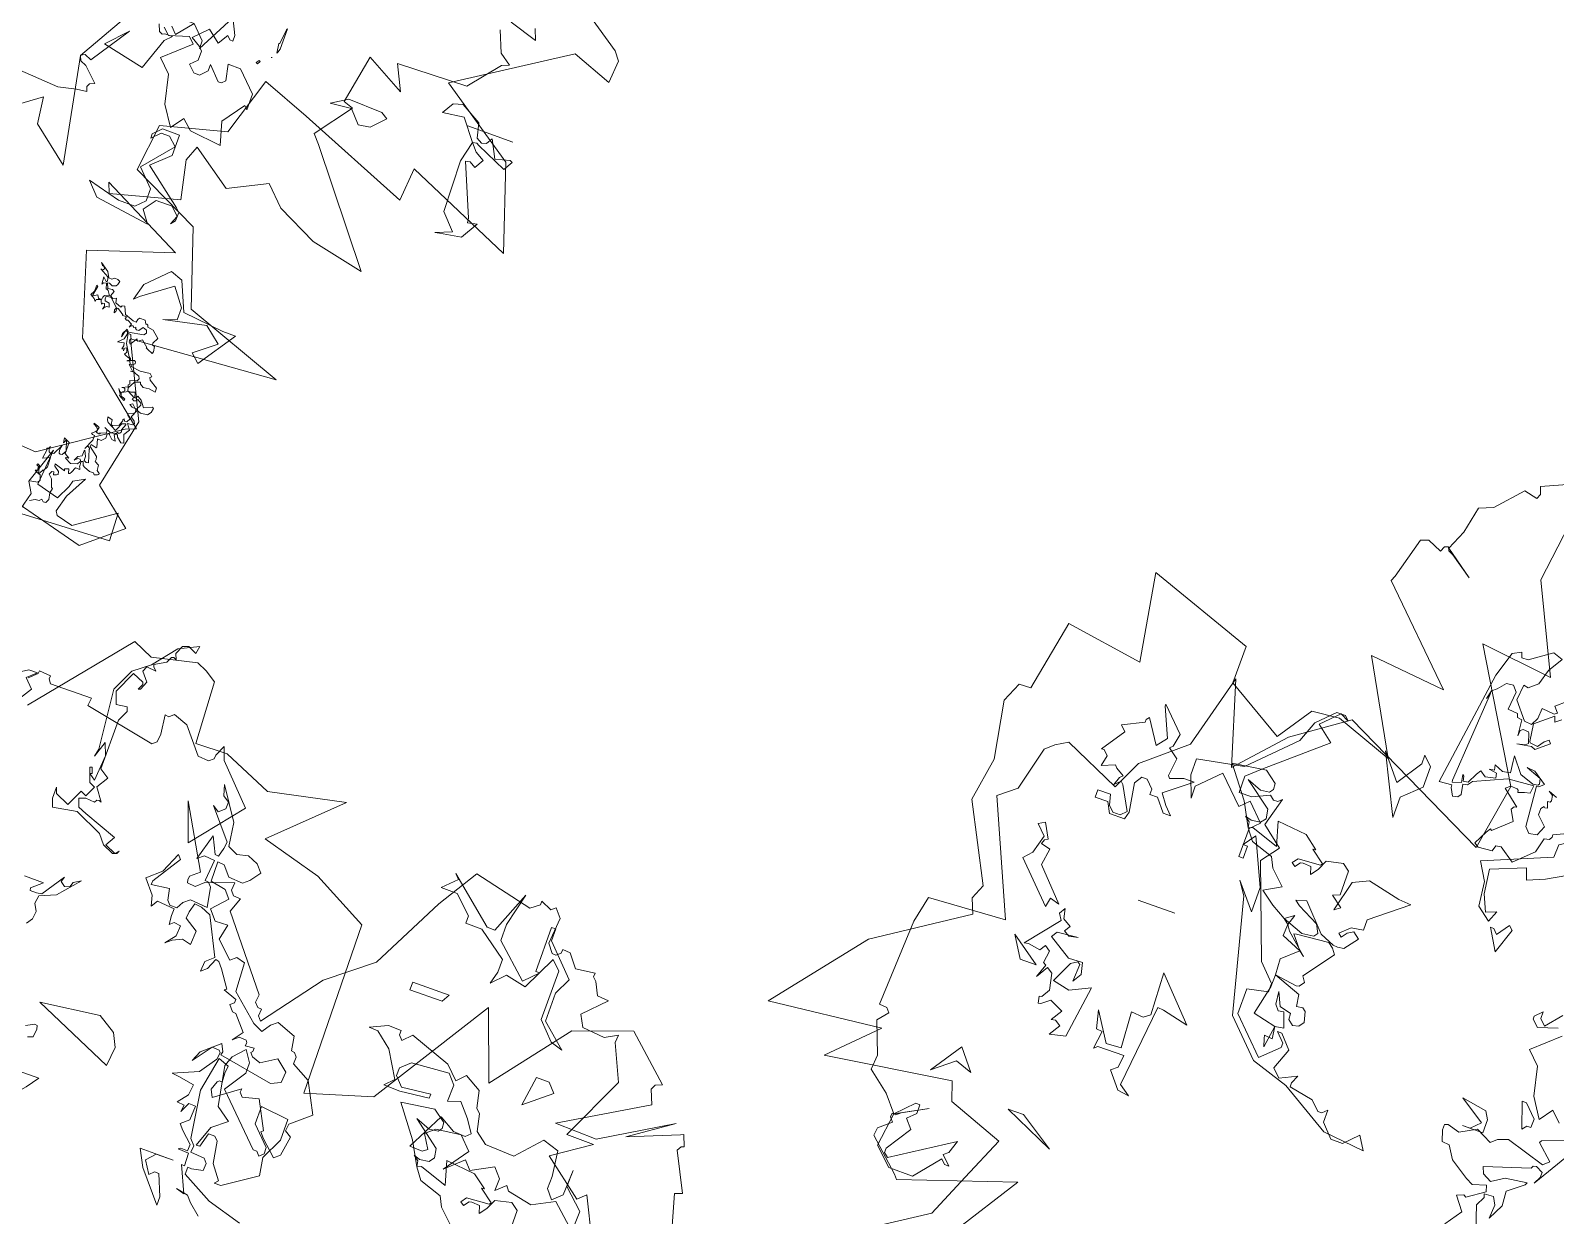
# Model space of a CAD drawing. Header units: metres. Extents: x -71 to 881, y -503 to 661.
# Drawn here: x 217.45 to 224.55, y 231.33 to 236.85 of the extents above; entities that cross this region are included whole.
import ezdxf

# ---------------------------------------------------------------- set-up
doc = ezdxf.new("R2010")
doc.units = ezdxf.units.M
doc.layers.add('ARBRE', color=100, linetype='Continuous', lineweight=13, true_color=0x00ff3f)

# ---------------------------------------------------------------- blocks, each defined once
blk = doc.blocks.new('WMF2', base_point=(0, 0.01))
at = {"color": 251, "lineweight": 0, "true_color": 0x636466}
for points in [[(81.23, -212.64), (86.45, -202.37), (92.4, -197.64), (98.49, -189.57), (98.99, -190.16), (98.92, -191.16), (99.46, -191.2), (99.98, -191.79), (99.88, -192.88), (107.36, -202.17), (106.64, -204.2), (107.63, -204.27), (108.14, -204.87), (108.06, -205.98), (111.91, -204.61), (112.96, -203.7), (114.06, -203.79), (114.16, -204.2), (114.12, -204.74), (112.93, -205.76), (117.77, -214.23), (115.81, -208.91), (110.13, -215.92), (115.04, -221.02), (115.66, -222.79), (116.35, -221.31), (116.39, -220.76), (116.99, -220.25), (118.51, -220.38), (121.42, -223.82), (123.45, -224.55), (124.06, -224.04), (124.6, -224.1), (124.28, -221.43), (124.37, -220.32), (124.97, -219.82), (134.84, -221.76), (134.73, -222.86), (140.59, -222.8), (140.98, -223.38), (140.96, -223.82), (142.59, -223.95), (142.62, -223.52), (143.7, -222.51)], [(157.24, -218.9), (158.3, -210.64), (152.62, -198.66), (162.76, -199.86), (152.65, -183.05), (154.26, -173.69), (175.85, -184.22), (183.13, -179.1), (188.97, -172.64), (192.5, -184.13), (195.26, -173.72), (200.97, -168.92), (202.85, -164.87), (210.8, -168.41), (212.43, -167.44), (213.62, -166.42), (215.13, -160.27), (217.5, -158.38), (210.72, -142.97), (221.5, -142.28), (222.26, -138.6), (222.84, -126.51), (221.75, -126.41), (221.24, -125.83), (222.46, -124.38), (220.76, -119.93), (220.93, -117.85), (217.92, -115.52), (216.01, -113.25), (211.75, -115.52), (215.09, -113.71), (215.69, -113.21), (216.23, -113.25), (216.29, -112.71), (215.78, -112.1), (217.44, -110.7), (217.53, -109.6), (213.13, -105.6), (212.64, -105.02), (197.13, -110.25), (202.88, -101.16)], [(62.22, -27.79), (49.27, -24.43), (44.16, -28.75), (49.49, -33.04), (47.38, -42.86), (52.22, -53.02), (31.88, -54.47), (45.91, -59.56), (49.4, -70.11), (59.14, -74.81), (58.34, -81.44), (49.36, -83.76), (46.84, -91.88), (40.14, -89.34), (24.4, -82.93), (24.01, -87.6), (8.81, -80.93), (12.69, -92.64), (23.58, -100.08), (8.83, -109.56), (3.27, -107.44), (3.01, -110.61), (3.9, -111.79), (16.57, -120.44)], [(46.41, -176.96), (49.12, -182.48), (50.2, -181.46), (55.69, -185.68), (50.55, -189.17), (54.41, -189.22), (50.23, -198.2), (52.48, -203.12), (52.39, -204.21), (54.12, -203.26), (57.28, -203.53), (58.15, -205.15), (55.25, -208.11), (56.89, -208.24), (57.74, -209.97), (58.25, -210.45), (58.2, -211), (60.88, -210.67), (62.28, -212.43), (63.37, -212.54), (63.42, -211.98), (64, -211.48), (64.56, -211.53), (65.45, -212.71), (65.14, -216.33), (66.13, -217.51), (66.73, -217.02), (68.24, -217.69), (68.28, -217.15), (69.45, -216.26), (77.76, -218.17), (81.23, -212.64), (81.23, -212.64)], [(162.25, -221.47), (162.55, -220.76), (164.41, -221.19), (167.6, -217.66), (169.53, -216.89), (170.28, -213.15), (171.44, -210.43), (167.5, -207.63), (170.63, -209.8), (171.33, -210.11), (171.53, -210.62), (172.06, -210.42), (172.36, -209.7), (174.37, -210.56), (175.39, -210.16), (176.98, -204.42), (177.29, -203.7), (165.65, -192.21), (176.34, -193.26), (169.52, -180.97), (177.55, -183.87), (181.35, -183.49), (184.59, -178.67), (192.69, -183.49), (192.69, -188.7), (207.51, -193.95), (205.44, -181.84), (216.23, -183.49), (218.11, -173.58), (219.76, -173.52), (220.92, -170.8), (219.49, -162.84), (220.49, -156.77), (215.08, -146.26), (215.94, -144.26), (215.12, -142.21), (227.2, -134.24), (237.13, -121.84), (221.43, -123.58), (227.53, -117.47), (210.08, -120.09), (209.21, -117.47), (201.41, -114.58), (204.04, -108.47), (206.64, -102.36), (221.47, -92.77)], [(75.41, -35.48), (59.11, -34.32), (48.77, -41.31), (47.36, -41.88), (58.37, -50.92), (61.87, -62.25), (50.47, -66), (62.16, -71.92), (61.59, -70.48), (52.23, -72.98), (53.36, -78.3), (52.54, -80.39), (46.99, -76.49), (41.75, -79.1), (39.13, -76.49), (33.51, -73.76), (26.05, -72.12), (37.25, -86.3), (38.33, -87.51), (34.61, -92.45), (35.99, -92.94), (34.69, -99.75), (29.28, -96.73), (30.97, -100.19), (21.09, -100.49), (17.67, -104.7), (16.66, -105.12), (18.28, -106.23), (19.48, -109.18)], [(18.41, -110.67), (14.49, -109.41), (15.1, -110.95)], [(35.32, -176.96), (38.04, -186.65), (37.02, -187.05), (39.7, -192.27), (39.35, -192.88), (38.94, -193.04), (39.56, -194.57), (39.97, -194.4), (46.81, -191.62), (41.05, -195.63), (50.47, -189.97), (56.38, -190.15), (44.99, -196.88), (45.76, -198.84), (45.47, -199.54), (44.55, -199.92), (50.64, -205.39), (58.51, -202.62), (66.66, -192.17), (70.16, -201.76), (80.62, -185.19), (89.7, -182.43), (90.01, -206.45), (97.85, -210.62), (106.23, -212.96), (97.57, -221.28), (108.11, -219.06), (114.95, -222), (119.42, -221.88), (119.84, -230.55), (121.43, -231.58), (122.86, -232.19), (129.04, -230.77), (131.8, -232.03), (142.53, -219.05)], [(151.61, -227.39), (162.65, -222.48), (162.25, -221.47), (162.25, -221.47)], [(57.77, -28.84), (58.63, -30.3), (56.93, -35.37), (57.37, -30.33), (54.22, -29.5), (53.25, -31.47), (53.04, -32.3), (51.55, -33.16), (53.17, -30.11), (53.78, -27.79), (53.47, -27.25), (51.12, -26.63), (45.81, -30.31), (45.66, -26.44), (59.37, -25.77), (58.42, -26.33), (57.77, -28.84), (57.77, -28.84)], [(57.77, -59.77), (57.34, -59.74), (56.99, -59.99), (56.55, -59.99), (56.22, -59.81), (56.35, -59.33), (56.48, -59.08), (57.01, -58.91), (57.45, -59.12), (57.71, -59.07), (57.42, -58.35), (56.8, -58.47), (56.47, -58.28), (56.73, -57.56), (56.31, -57.33), (55.87, -57.53), (55.75, -56.92), (54.93, -56.6), (54.8, -56.85), (54.47, -56.9), (54, -55.88), (52.71, -55.43), (52.29, -55.4), (52.19, -55.8), (52.04, -56.06), (51.25, -56.07), (50.96, -55.61), (50.83, -55.62), (50.67, -55.53), (50.58, -55.28), (49.76, -55.18), (48.77, -54.33), (49.22, -53.47), (49.17, -53.21), (48.84, -53.17), (48.7, -52.42), (48.83, -52.17), (49.57, -52.45), (49.82, -52.58), (49.78, -52.67), (50.67, -53.46), (51.2, -53.08), (51.37, -53.18), (51.41, -53.31), (52.03, -52.33), (52.28, -52.54), (52.29, -52.9), (52.25, -52.99), (52.13, -53.02), (52.29, -53.33), (52.38, -53.6), (52.8, -53.6), (52.54, -52.26), (51.6, -50.66), (51.34, -50.52), (51.27, -50.28), (50.74, -50.44), (50.57, -50.33), (50.48, -50.06), (50.84, -49.82), (50.98, -49.78), (50.89, -49.52), (49.55, -49.37), (48.16, -49.5), (47.78, -49.18), (48, -48.98), (47.85, -48.67), (46.68, -47.94), (46.65, -47.37), (47.56, -47.53), (48.39, -47.43), (48.9, -47.71), (48.98, -47.97), (49.76, -47.72), (50.3, -46.68), (50.19, -46.3), (49.75, -46.27), (49.22, -46.45), (49.02, -45.79), (48.86, -45.72), (48.68, -46.06), (48.07, -45.73), (47.44, -44.86), (46.32, -45.35), (46.14, -45.25), (46.23, -44.64), (46.6, -44.17), (47.56, -44.03), (48.1, -44.22), (48.58, -43.15), (48.01, -42.73), (47.85, -42.43), (48.07, -42.2), (48.76, -42.13), (48.17, -41.4), (48.71, -40.58), (48.32, -39.48), (48.7, -39.37), (49.37, -39.95), (49.47, -40.2), (49.63, -40.29), (49.94, -40.13), (49.49, -39.35), (50.01, -39.4), (50.51, -39.88), (50.54, -40.02), (50.86, -39.85), (50.83, -39.28), (51.31, -38.78), (51.84, -38.83), (51.55, -37.7), (51.59, -37.62), (52.39, -37.81), (52.44, -37.5), (51.18, -36.52), (51.08, -36.13), (51.12, -35.83), (50.51, -35.51), (50.45, -34.8), (50.07, -34.49), (50.03, -34.34), (50.2, -34.23), (50.61, -34.11), (50.82, -34.33), (51.37, -34.3), (52.2, -34.62), (52.47, -34.77), (52.63, -35.28), (52.87, -35.21), (52.86, -34.42), (52.76, -34.37), (52.7, -34.11), (53.34, -34.14), (53.62, -33.41), (53.77, -33.15), (53.9, -33.1), (53.97, -33.15), (54.13, -33.69), (54.66, -33.51), (54.57, -33.25), (56.09, -33.72), (56.03, -33.37), (55.31, -32.87), (55.2, -32.49), (55.39, -32.36), (55.77, -32.24), (55.88, -32.62), (56.15, -32.56), (56.36, -32.12), (55.85, -31.63), (55.46, -30.55), (55.3, -30.46), (55.43, -29.76), (55.24, -28.88), (55.5, -28.39), (55.87, -28.34), (56.16, -28.62), (56.42, -28.33), (56.99, -28.28), (57.65, -27.88)], [(58.5, -30.4), (57.42, -30.59), (57.23, -30.94), (57.5, -31.63), (57.97, -31.77), (58.34, -31.96), (58.03, -32.11), (58.06, -32.48), (58.09, -32.59), (58.37, -32.72), (58.26, -32.91), (58, -32.77), (57.77, -31.77), (57.68, -31.73), (57.33, -32.4), (57.28, -32.27), (56.9, -32.97), (56.98, -34.3), (57.97, -33.85), (57.74, -35.15), (57.85, -35.31), (57.61, -35.42), (57.47, -35.67), (57.52, -35.37), (57.39, -34.96), (57.14, -34.83), (56.74, -34.96), (56.01, -36.34), (56.16, -35.64), (56.04, -35.25), (55.87, -35.15), (55.61, -35.22), (55.28, -35.83), (55.72, -37.28), (56, -36.77), (56.07, -37.45), (55.3, -37.06), (55.27, -35.48), (54.61, -35.03), (54.96, -35), (55.02, -34.9), (54.16, -34.45), (53.24, -34.74), (53.05, -35.07), (52.92, -35.12), (53.11, -35.44), (53.43, -35.41), (53.84, -35.06), (53.53, -35.66), (53.04, -35.95), (52.98, -36.7), (52.93, -36.78), (52.55, -36.04), (52.54, -35.47), (52.19, -35.28), (51.91, -35.35), (52.44, -37.08), (52.39, -37.16), (52.45, -37.28), (52.71, -37.43), (52.87, -37.29), (53.01, -37.03), (52.38, -38.45), (52.36, -39.1), (52.67, -39.15), (52.85, -39.25), (52.39, -39.66), (52.26, -39.92), (52.49, -40.27), (53.02, -40.55), (52.98, -40.64), (52.41, -40.45), (52.16, -40.32), (52.31, -39.62), (51.9, -39.53), (51.76, -39.57), (51.81, -39.69), (51.02, -39.94), (51.02, -40.16), (51.11, -40.42), (51.46, -40.59), (50.47, -40.19), (49.85, -40.29), (49.72, -40.33), (49.57, -40.61), (49.49, -40.55), (49.46, -40.43), (49.28, -40.54), (49.15, -40.81), (49.22, -41.05), (48.9, -41.88), (48.95, -42.01), (49.46, -41.85), (49.82, -40.94), (49.95, -40.7), (51.24, -41.37), (51.43, -41.67), (51.53, -42.07), (50.86, -41.92), (50.77, -41.24), (50.48, -41.18), (49.74, -41.56), (49.46, -42.27), (49.5, -42.42), (49.41, -42.59), (49.24, -42.27), (48.89, -42.32), (48.63, -42.83), (49.09, -43.19), (49.12, -43.32), (49.21, -43.37), (48.38, -43.7), (48.25, -43.95), (48.36, -44.36), (48.89, -44.41), (49.31, -44.64), (48.96, -44.87), (48.46, -44.41), (48.27, -44.32), (47.88, -45.08), (47.97, -45.33), (48.55, -45.65), (48.68, -45.4), (48.96, -45.31), (49.3, -45.49), (49.06, -45.7), (50.1, -46.26), (50.9, -45.79), (50.93, -45.72), (50.82, -45.31), (50.42, -45.22), (50.17, -45.09), (50.28, -44.9), (51.03, -45.31), (51.03, -45.54), (51.44, -46.19), (51.18, -45.85), (51.02, -45.76), (50.63, -46.1), (50.58, -46.17), (50.67, -46.44), (50.83, -46.52), (51.09, -46.45), (50.35, -46.83), (50.42, -47.09), (50.26, -47.21), (50.42, -47.72), (49.49, -48.01), (49.31, -48.35), (49.49, -48.67), (50.03, -48.84), (50.3, -48.99), (50.77, -48.92), (50.44, -48.95), (51.22, -49.71), (51.11, -49.74), (51.31, -50.19), (51.71, -50.04), (51.65, -50.13), (51.4, -50.23), (51.47, -50.48), (52.03, -50.67), (52.29, -50.82), (52.12, -51.17), (52.29, -51.69), (52.54, -51.59), (52.57, -51.17), (52.63, -51.43), (52.9, -51.36), (52.76, -51.82), (52.87, -52.23), (53.49, -52.1), (53.75, -52.03), (53.04, -52.74), (52.85, -53.52), (52.92, -53.78), (53.01, -53.82), (53.28, -53.74), (53.5, -52.87), (53.5, -53.31), (53.09, -54.09), (52.87, -53.87), (52.85, -53.74), (50.74, -54.16), (50.47, -54.45), (50.6, -54.86), (51.14, -55.04), (51.55, -54.48), (51.91, -54.45), (52.09, -54.54), (52.03, -54.61), (52.09, -54.76), (52.39, -54.6), (52.42, -54.73), (52.51, -54.77), (52.77, -54.69), (52.92, -54.44), (52.77, -54.92), (53.44, -55.27), (53.59, -55.23), (53.84, -55.36), (53.75, -55.52), (53.79, -55.66), (54.35, -55.63), (54.31, -55.72), (54.95, -56.16), (55.21, -56.29), (55.34, -56.28), (55.36, -55.82), (55.49, -55.58), (55.61, -55.96), (55.42, -56.31), (56.6, -57.37), (57.04, -57.37), (57.3, -57.31), (57.27, -56.95), (57.18, -56.7), (56.58, -56.58), (56.42, -56.07), (56.77, -56.03), (57.04, -55.74), (57.17, -55.49), (57.04, -55.96), (57.15, -56.34), (57.42, -56.28), (57.5, -56.1), (57.66, -56.41), (57.75, -56.66), (58.41, -56.45), (58.45, -56.16), (58.7, -56.5), (59.31, -56.82), (58.99, -57.43), (58.98, -58.29), (58.79, -58.19), (59.04, -56.9), (58.99, -56.77), (58.39, -57.11), (58.15, -56.74), (57.97, -56.66), (57.71, -56.74), (57.66, -57.05), (57.53, -57.31), (56.88, -57.52), (57.28, -58.16), (57.46, -58.26), (57.59, -58.22), (57.82, -59.01), (58.22, -58.91), (58.37, -58.64), (58.47, -59.68), (57.96, -59.2), (57.81, -59.24), (57.85, -59.58), (57.93, -59.84), (59.21, -60.53), (58.92, -60.47), (58.77, -60.73), (58.88, -60.98), (59.17, -61.05), (59.42, -61.39), (58.22, -60.54), (57.77, -59.77), (57.77, -59.77)], [(40.86, -56.38), (43.16, -58.19), (49.01, -56.98), (47.19, -57.59), (47.19, -59.3), (49.01, -61.74), (53.04, -58.82), (53.65, -58.19), (53.04, -60.53), (50.1, -63.43), (48.41, -62.83), (46.7, -58.82), (40.86, -58.19), (39.03, -58.19), (42.55, -52.98), (43.78, -54.06), (40.86, -56.38), (40.86, -56.38)], [(64.7, -71.27), (60.09, -70.06), (57.77, -70.06), (56.55, -71.27), (56.55, -72.98), (58.86, -75.3), (55.34, -79.44), (56.55, -80.53), (57.77, -80.53), (58.86, -79.44), (58.86, -80.05), (57.77, -81.14), (55.34, -81.14), (55.34, -78.22), (57.77, -75.92), (52.42, -71.77), (51.91, -71.27), (51.91, -70.06), (52.42, -69.46), (51.91, -70.67), (53.02, -71.77), (55.34, -71.77), (56.55, -70.06), (55.34, -68.37), (63.01, -69.46), (64.7, -71.27), (64.7, -71.27)], [(68.73, -71.99), (73.89, -76.06), (74.34, -79.76), (79.68, -75.87)], [(82.66, -82.33), (73, -81.67), (70.51, -82.25), (69.1, -82.43), (69.35, -83.04), (69.14, -83.51), (68.47, -83.79), (70.41, -85.67), (71.27, -86.04), (71.55, -86.71), (71.33, -86.9), (71, -87.03), (70.05, -86.62), (66.45, -92.02), (69.04, -89.28), (63.17, -87.99), (61.62, -92.45), (60.75, -93.34), (61.84, -93.29), (62.18, -93.16), (62.64, -93.37), (63.02, -94.3)], [(67.77, -93.28), (71.55, -86.71), (68.73, -71.99), (68.73, -71.99)], [(110.5, -210.3), (109.11, -209.66), (107.56, -210.01), (106.1, -209.43), (105.21, -208.37), (106.3, -206.96), (107.08, -206.3), (109.11, -206.4), (110.23, -207.75), (111.21, -207.86), (111.17, -205.1), (108.98, -204.68), (108.09, -203.61), (109.95, -201.54), (108.82, -200.21), (107.05, -200.28), (107.47, -198.09), (105.17, -195.92), (104.39, -196.59), (103.18, -196.28), (102.97, -192.24), (99.24, -188.97), (97.85, -188.34), (97.03, -189.52), (96.18, -190.24), (93.53, -189.23), (93.18, -187.24), (92.71, -187.16), (92.29, -186.66), (92.32, -185.67), (89.73, -184.22), (87.53, -180.05), (90.18, -177.78), (90.31, -176.8), (89.34, -176.22), (89.8, -173.49), (90.58, -172.83), (92.72, -174.77), (93.38, -175.55), (93.1, -175.8), (95.08, -179.67), (97.34, -179.08), (97.82, -179.64), (97.78, -180.15), (101.14, -177.68), (101.63, -178.7), (101.22, -179.9), (100.95, -180.15), (100.54, -180.1), (100.64, -181.36), (100.55, -182.4), (102.01, -182.98), (102.92, -178.07), (101.94, -171.52), (101.24, -170.69), (101.31, -169.75), (99.34, -169.6), (98.87, -169.05), (98.94, -168.01), (100.49, -167.68), (101, -167.72), (101.03, -166.73), (96.75, -164.41), (91.89, -162.99)], [(128.59, -140.94), (132.57, -139.47), (132.73, -139.13), (130.53, -137.19), (131.32, -136.44), (136.79, -138.11), (138.2, -137.61), (139, -136.87), (141.22, -138.01), (143.41, -136.76), (145.13, -137.25), (145.63, -137.09), (145.6, -136.33), (145.13, -134.84), (144.07, -134.71), (142.97, -132.98), (140.36, -131.23), (139.36, -130.72), (137.49, -131.32), (137.22, -130.44), (139.58, -128.86), (139.92, -129.04), (140.84, -128.69), (139.42, -126.79), (141.03, -124.5)], [(136.79, -125.04), (137.86, -128.38), (137.23, -129.62), (137.38, -130.11), (136.11, -130.19), (135.51, -129.14), (135.65, -127.24), (134.56, -129.39), (134.72, -131.45), (132.62, -133.14), (132.44, -133.48), (135.45, -133.06), (137.16, -131.97), (138.4, -132.6), (138.75, -133.52), (132.62, -135.52), (132.46, -135.87), (131.99, -135.96), (131.01, -135.45), (131.05, -134.73), (131.55, -133.76), (128.65, -138.59)], [(97.47, -161.98), (99.06, -163.31), (99.78, -164.14), (101.47, -164.52), (100.3, -164.17), (101.94, -167.79), (101.51, -167.75), (101.59, -169.52), (103.08, -169.59), (102.8, -169.82), (101.82, -169.79), (101.75, -170.73), (103.34, -172.15), (104, -172.92), (102.95, -173.82), (102.84, -175.84), (103.82, -175.87), (104.45, -174.47), (104.32, -175.45), (105.36, -175.53), (104.26, -176.94), (104.08, -178.42), (106.33, -178.82), (107.3, -178.94), (103.92, -180.38), (102.29, -182.75), (102.16, -183.73), (102.39, -184), (103.43, -184.08), (105.34, -181.48), (104.76, -182.94), (102.36, -184.98), (101.88, -183.96), (101.97, -183.49), (94.36, -182.12), (93.06, -182.73), (92.94, -184.28), (94.55, -185.59), (96.67, -184.27), (97.88, -184.67), (98.3, -185.17), (98.08, -185.36), (98.04, -185.87), (99.3, -185.77), (99.21, -186.22), (99.44, -186.5), (100.48, -186.59), (101.25, -185.92), (100.16, -187.33), (101.95, -189.45), (102.48, -189.49), (103.14, -190.28), (102.64, -190.71), (102.6, -191.22), (104.51, -191.89), (104.23, -192.12), (105.81, -194.43), (106.51, -195.26), (106.98, -195.35), (107.6, -193.84), (108.41, -193.19), (108.29, -194.62), (107.17, -195.57), (109.76, -200.75), (111.21, -201.34), (112.19, -201.47), (112.55, -200.2), (112.63, -199.28), (110.76, -198.09), (110.9, -196.12), (112.13, -196.43), (113.42, -195.8), (114.19, -195.14), (113.09, -196.56), (112.98, -198.01), (113.96, -198.14), (114.51, -197.67), (114.61, -198.91), (114.58, -199.9), (117.07, -200.09), (117.61, -199.16), (118.02, -200.63), (119.62, -202.52), (117.74, -204.14), (116.53, -207), (116.04, -206.45), (118.58, -202.45), (118.63, -201.93), (116.12, -202.24), (115.77, -200.72), (115.3, -200.17), (114.31, -200.14), (113.77, -201.07), (112.93, -201.79), (110.47, -201.58), (110.98, -204.31), (111.44, -204.87), (111.97, -204.91), (111.68, -207.85), (113.17, -208.02), (114, -207.32), (112.98, -210.96), (111.87, -208.65), (111.36, -208.61), (111.05, -209.82), (110.92, -210.8), (114.34, -214.81), (113.44, -214.21), (112.61, -214.93), (112.58, -215.91), (113.47, -216.49), (113.87, -217.98), (110.96, -213.56), (110.5, -210.3), (110.5, -210.3)], [(18.5, -90.74), (17.84, -93.61), (20.02, -96.45), (22.98, -96.02), (22.05, -97.63), (20.72, -98), (17.93, -96.37), (17.41, -94.37), (16.65, -93.94), (15.97, -94.11), (15.49, -94.96), (14.21, -92.52), (12.21, -93.06), (11.86, -92.86), (12.6, -91.6), (16.89, -93.51), (17.23, -93.72), (17.84, -93.61), (16.91, -92.52), (15.64, -91.79), (16.37, -90.52), (17.22, -91.02), (17.83, -90.91), (14.87, -83.79), (14.78, -83.17), (13.49, -83.45), (14.87, -81.07), (17.86, -80.56), (18.47, -80.47), (16.28, -81.33), (18.28, -83.52), (18.5, -90.74), (18.5, -90.74)], [(55.55, -83.45), (56.85, -81.67), (58.61, -84.37), (59.53, -88.36), (61.31, -90.12), (57.78, -93.28), (58.61, -94.11), (61.31, -93.28), (62.23, -94.11)], [(61.31, -94.58), (60.48, -93.73), (58.61, -95.97)], [(53.79, -98.2), (52.87, -96.33), (52.87, -95.5), (53.33, -95.5), (53.79, -95.97), (54.63, -94.58), (56.39, -95.97), (58.23, -94.11), (56.85, -93.28), (56.39, -92.81), (56.39, -91.51), (57.31, -90.59), (56.39, -89.66), (55.55, -89.66), (54.63, -90.59), (54.63, -91.51), (52.87, -89.66), (52.41, -89.66), (51.93, -90.12), (52.41, -92.34), (50.63, -92.34), (47.94, -89.66), (47.94, -87.42), (48.41, -87.89), (50.63, -84.84), (49.71, -81.67), (54.16, -82.15), (55.55, -83.45), (55.55, -83.45)], [(30.71, -93.26), (29.79, -92.67), (31.51, -90.88), (33.12, -90.61), (34.74, -92.37), (37.69, -92.07), (35.5, -93.43), (30.71, -93.26), (30.71, -93.26)], [(48.48, -94.16), (48.71, -93.73), (48.96, -93.86), (48.64, -94.24), (48.48, -94.16), (48.48, -94.16)], [(58.61, -95.97), (60.32, -95.97), (63.86, -99.98), (59.71, -97.06), (57.39, -99.38), (58.61, -101.21), (59.21, -101.81), (59.21, -103.52), (57.39, -100.59), (55.69, -98.89), (55.08, -98.89), (53.39, -100.59), (53.87, -107.05), (50.45, -105.22), (56.79, -93.05), (56.79, -94.14), (58.61, -95.97), (58.61, -95.97)], [(12.72, -95.5), (19.16, -95.5), (12.72, -95.5), (12.72, -95.5)], [(46.51, -96.62), (46.65, -96.16), (46.74, -95.97), (46.95, -97.29), (46.8, -97.34), (46.58, -99.41), (46.49, -99.57), (46.51, -96.62), (46.51, -96.62)], [(47.28, -95.16), (47.15, -95.21), (47.28, -95.16), (47.28, -95.16)], [(216.62, -108.51), (216.01, -113.25), (213.7, -115.58), (213.1, -115.58), (213.1, -114.35), (214.19, -113.25), (213.1, -112.03), (215.41, -108.51), (215.41, -107.9), (214.8, -107.41), (206.64, -112.66), (207.25, -110.82), (207.86, -110.33), (206.64, -109.11), (207.25, -109.11), (207.86, -109.72), (210.77, -106.2), (214.19, -106.2), (216.62, -108.51), (216.62, -108.51)], [(194.63, -115.87), (201.7, -119.08), (199.51, -119.1), (194.63, -115.87), (194.63, -115.87)], [(208.1, -122), (210.46, -122.83), (213.34, -120.5), (210.43, -124.86), (208.1, -122), (208.1, -122)], [(190.5, -128.76), (189.64, -129.45), (189.46, -131.17), (193.19, -131.13), (193.65, -130.73), (193.32, -133.22), (194.17, -133.3), (194.78, -135.8), (192.24, -131.89), (190.15, -132.02), (190.49, -137.07), (188.78, -136.9), (187.93, -137.58), (188.18, -143.5), (182.86, -137.92), (186.5, -138.74), (187.36, -138.82), (188.57, -127.35), (187.03, -126.24), (188.66, -126.48), (190.5, -128.76), (190.5, -128.76)], [(167.53, -134.78), (172.77, -136.49), (177.52, -141.23), (181.55, -156.93), (182.76, -158.76), (179.84, -155.24), (179.84, -158.76), (182.76, -165.09), (183.97, -163.4), (183.36, -163.4), (183.36, -161.69), (183.97, -161.69), (183.97, -165.71), (182.76, -166.93), (185.07, -169.24), (186.28, -168.03), (189.83, -171.55), (192.73, -168.64), (192.73, -166.93), (193.83, -169.85), (193.83, -172.16), (187.38, -173.37), (181.55, -179.23), (180.45, -182.15), (178.13, -184.47), (176.91, -184.47), (176.31, -183.86), (177.52, -184.47), (179.84, -182.15), (177.52, -180.32), (185.07, -173.85), (186.89, -172.16), (186.89, -169.85), (185.07, -169.85), (182.76, -170.95), (182.15, -170.45), (181.55, -170.45), (181.05, -170.95), (182.15, -166.93), (179.21, -164.61), (181.05, -162.17), (176.31, -149.38), (174, -147.07), (174, -145.86), (176.91, -145.25), (176.91, -141.71), (172.29, -137.1), (169.85, -139.41), (169.85, -140.01), (171.07, -141.23), (170.45, -141.23), (168.76, -139.41), (169.85, -136.49), (168.76, -135.38), (166.44, -136.49), (166.93, -135.38), (166.93, -134.78), (163.52, -134.17), (162.29, -132.95), (161.69, -132.95), (161.08, -133.55), (161.08, -131.86), (159.38, -130.03), (157.67, -130.03), (155.85, -131.86), (154.74, -130.03), (160.6, -130.65), (167.53, -134.78), (167.53, -134.78)], [(198.96, -132.02), (199.76, -132.54), (200.36, -132.4), (199.38, -133.95), (201.26, -134.85), (202.39, -133.98), (202.72, -133.9), (202.93, -134.84), (202.59, -134.91), (201.88, -136.06), (202.37, -138.31), (203.19, -138.84), (204.17, -137.22), (203.51, -139.04), (203.93, -139.29), (203.69, -141.03), (204.43, -141.55), (204.96, -140.74), (206.69, -141.04), (207.29, -140.91), (203.63, -145.45), (204.17, -146.3), (203.66, -147.12), (203.34, -145.79), (202.2, -145.06), (202.72, -144.26), (201.92, -143.8), (200.66, -144.08), (203.6, -143.77), (204.12, -142.96), (200.96, -141), (198.96, -141.1), (198.59, -139.51), (199.36, -138.28), (199.2, -140.69), (199.61, -140.96), (200.47, -140.41), (201.83, -137.47), (199.42, -136.95), (196.65, -138.27), (197.74, -130.97), (199.93, -130.47), (198.96, -132.02), (198.96, -132.02)], [(140.36, -139.63), (140.36, -137.8), (143.28, -137.8), (142.18, -137.8), (140.97, -139.01), (144.49, -141.33), (140.97, -140.72), (140.36, -139.63), (140.36, -139.63)], [(172.09, -138.69), (172.45, -139.76), (172.53, -140.18), (171.42, -140.08), (171.62, -141.79), (170.39, -141.96), (171.14, -144.02), (171.94, -143.9), (172.54, -144.66), (172.74, -146.37), (171.85, -144.55), (170.26, -144.14), (170.19, -143.29), (169.43, -142.72), (168.61, -142.9), (168.09, -143.61), (168.48, -145.07), (168.92, -145.41), (169.79, -145.28), (170.04, -146.94), (173.91, -148.36), (170.8, -147.91), (170.41, -148.01), (169.9, -148.71), (170.41, -149.48), (167.33, -153.6), (167.88, -154.33), (168.63, -154.89), (173.09, -154.46), (173.45, -154.42), (171.93, -152.49), (171.21, -151.97), (174.13, -154.55), (174.64, -155.32), (175.4, -155.88), (172.47, -154.78), (170.8, -155.02), (170.42, -155.53), (171.04, -156.68), (174.04, -158.22), (174.74, -158.74), (173.33, -159.18), (169.98, -155.59), (167.94, -154.77), (167.31, -154.68), (166.44, -154.8), (165.01, -156.7), (165.95, -157.41), (166.73, -156.9), (167.3, -156.16), (167.79, -156.52), (166.47, -157.79), (164.8, -158.03), (164.79, -159.51), (159.94, -163.43), (161.71, -163.57), (166.28, -164.6), (168.39, -163.57), (169.49, -159.28), (168.67, -159.85), (170.32, -161.09), (169.36, -161.46), (169.4, -164.84), (170.39, -165.59), (172.66, -165.09), (173.31, -163.69), (174.06, -162.7), (174.38, -163.72), (175.5, -163.78), (175.85, -163.73), (176.42, -162.98), (176.92, -163.36), (176.35, -164.1), (173.23, -164.33), (173.04, -164.58), (174.93, -166.01), (174.5, -166.07), (176.45, -167.55), (180.59, -167.98), (179.68, -164.7), (183.52, -166.03), (184.12, -165.76), (184.28, -166.58), (184.98, -167.12), (184.09, -166.85), (182.78, -167.03), (182.25, -167.74), (182.48, -169.01), (186.32, -171.88), (184.25, -171.11), (183.02, -171.28), (182.66, -171.8), (182.73, -172.63), (184.43, -173.9), (189.08, -173.24), (185.87, -169.02), (184.12, -165.76), (182.95, -164.22), (179.83, -163.17), (179.13, -161.78), (177.11, -159.84), (179.39, -158.51), (177.45, -157.05), (175.4, -155.88), (174.19, -156.77), (174.64, -155.32), (174.73, -153.72), (171.93, -152.49), (174.04, -150.58), (173.91, -148.36), (173.97, -146.62), (174.86, -142.5), (171.62, -141.79), (172.09, -138.69), (172.09, -138.69)], [(208.87, -141.57), (204.74, -138.66), (207.06, -138.66), (208.87, -141.57), (208.87, -141.57)], [(134.49, -141.88), (134.49, -140.66), (135.1, -140.66), (135.58, -140.05), (136.81, -143.6), (136.19, -143.6), (134.49, -141.88), (134.49, -141.88)], [(132.52, -143.85), (133.8, -142.07), (135.57, -144.77), (136.49, -148.75), (138.25, -150.51), (134.73, -153.67)], [(135.57, -154.51), (138.25, -153.67), (139.17, -154.51), (139.17, -154.97), (138.25, -155.89), (138.25, -154.97), (137.42, -154.14), (135.57, -156.36)], [(131.11, -142.53), (132.52, -143.85), (132.52, -143.85)], [(208.96, -155.15), (209.4, -154.92), (209.63, -154.33), (208.3, -153.97), (208.67, -151.63), (204.64, -147.41), (205.96, -147.79), (206.24, -146.5), (211.37, -151.69), (210.33, -152.81), (209.63, -155.34), (210.96, -156.71), (210.11, -157.18), (208.96, -155.15), (208.96, -155.15)], [(57.21, -173.91), (57.26, -177.31), (58.26, -178.06), (60.53, -177.56), (61.17, -176.18), (61.91, -175.17), (62.25, -176.19), (63.37, -176.26), (63.72, -176.21), (64.28, -175.46), (64.78, -175.83), (64.22, -176.58), (61.08, -176.8), (60.89, -177.07), (62.8, -178.48), (62.37, -178.54), (64.31, -180), (68.46, -180.44), (67.52, -177.18), (71.39, -178.5), (71.97, -178.23), (72.13, -179.07), (72.84, -179.59), (71.95, -179.32), (70.65, -179.51), (70.12, -180.21), (70.34, -181.46), (74.19, -184.37), (72.12, -183.59), (70.89, -183.77), (70.51, -184.27), (70.59, -185.1), (72.3, -186.38), (76.95, -185.71), (73.74, -181.48), (71.97, -178.23), (70.82, -176.69), (67.68, -175.65), (66.98, -174.25), (64.97, -172.31)], [(189.52, -151.57), (194.75, -151.57), (189.52, -151.57), (189.52, -151.57)], [(105.63, -167.93), (106.73, -166.71), (105.63, -165.01), (105.03, -165.6), (104.42, -165.6), (103.21, -162.7), (103.21, -161.47), (106.73, -165.6), (107.95, -167.93), (103.21, -167.93), (105.63, -167.93), (105.63, -167.93)], [(147.09, -161.3), (148.81, -164.22), (148.31, -164.22), (147.7, -163.6), (146.47, -165.31), (145.88, -164.82), (147.09, -161.3), (147.09, -161.3)], [(203.13, -162.67), (204.93, -162.67), (204.93, -163.71), (203.13, -163.71), (202.75, -162.29), (202.01, -161.54), (200.96, -161.54), (200.21, -162.29), (202.01, -165.5), (202.37, -165.88), (203.13, -165.12), (202.75, -166.25), (202.37, -166.64), (203.5, -167.31), (203.82, -167.68), (205.6, -166.93), (205.31, -168.42), (205.98, -169.09), (206.34, -169.09), (204.18, -172.31), (204.93, -173.05), (202.01, -174.48), (202.01, -174.86), (201.7, -175.24), (199.54, -172.01), (198.43, -173.43), (200.21, -177.4), (200.21, -177.69), (197, -174.48), (197.38, -172.69), (197.76, -172.31), (196.33, -171.27), (196.63, -168.73), (196.33, -168.42), (194.53, -169.09), (193.04, -169.09), (196.63, -166.25), (195.57, -164.83), (194.53, -163.71), (195.57, -163.71), (197, -165.5), (198.12, -165.5), (198.12, -166.25), (199.17, -167.31), (199.92, -167.31), (200.59, -166.25), (199.92, -162.29), (200.21, -161.25), (202.37, -161.25), (203.13, -162.67), (203.13, -162.67)], [(135.09, -169.28), (136.91, -170.51), (138.01, -171.61), (135.68, -169.9), (134.47, -169.9), (133.38, -170.99), (135.68, -173.42), (135.68, -177.45), (134.47, -176.35), (131.54, -177.45), (135.09, -173.91), (132.16, -170.99), (126.32, -172.2), (124, -172.2), (125.23, -170.51), (126.32, -169.28), (125.71, -165.75), (128.13, -171.61), (135.09, -169.28), (135.09, -169.28)], [(138.94, -175.74), (144.01, -172.85), (146.39, -171.88), (146.93, -173.42), (151.56, -171.55), (151.13, -168.2), (150.13, -165.91), (148.68, -166.49), (149.35, -164.92), (151.24, -166.38), (151.67, -169.75), (153.13, -172.22), (143.98, -176.02), (143.88, -177.83), (142.05, -179.02), (139.92, -178.12), (138.94, -175.74), (138.94, -175.74)], [(96.52, -167.41), (97.97, -169.37), (98.48, -172.36), (98.99, -172.89), (99.94, -172.89), (100.46, -170.92), (100.97, -170.92), (99.94, -173.81), (97.97, -175.37), (99.94, -176.82), (100.97, -182.31), (100.46, -183.77), (98.99, -185.32), (97.97, -183.77), (97.97, -182.31), (99.94, -179.3), (93.53, -172.89), (93, -172.89), (92.49, -172.36), (91.96, -172.89), (91.96, -173.81), (94.45, -176.31), (94.45, -178.79), (90.5, -178.38), (90.5, -175.37), (91.96, -172.36), (91.54, -169.88), (96, -166.89), (96.93, -166.89), (96.52, -167.41), (96.52, -167.41)], [(149.23, -193.84), (150.01, -193.2), (150.32, -193.98), (152.67, -192.02), (152.33, -189.62), (152.2, -189.45), (151.09, -189.35), (150.48, -190.21), (149.91, -190.68), (149.57, -190.27), (151.32, -188.81), (151.86, -189.06), (153.85, -188.7), (152.77, -188.98), (152.4, -189.29), (152.8, -190.62), (152.94, -190.78), (153.69, -190.85), (154.05, -190.54), (154.11, -189.8), (154.29, -191.99), (154.99, -192.09), (155.13, -192.59), (156.55, -192.72), (156.32, -195.25), (156.96, -196.02), (157.91, -195.93), (158.87, -194.78), (159.49, -194.28), (159.79, -193.07), (159.51, -193.9), (160.36, -181.18), (160.3, -180.89), (159.09, -181.29), (159.32, -182.35), (159.11, -182.21), (158.95, -181.51), (158.27, -181.62), (157.59, -183.02), (157.18, -183.64), (156.35, -183.07), (154.92, -183.39), (155.08, -184.08), (156.2, -184.24), (155.47, -184.34), (155.62, -185.07), (154.42, -184.57), (153.35, -184.75), (153.51, -186.38), (153.6, -187.08), (151.95, -185.01), (149.99, -184.32), (149.29, -184.43), (149.15, -184.65), (149.29, -185.38), (151.47, -186.21), (150.33, -186.08), (148.46, -184.81), (149.07, -184.27), (149.41, -184.25), (148.91, -178.66), (148.24, -177.88), (147.12, -178.09), (146.52, -179.46), (147.86, -180.69), (147.82, -181.61), (147.53, -182), (147.35, -181.89), (146.99, -181.96), (147.31, -182.82), (146.97, -182.85), (146.83, -183.07), (146.96, -183.8), (147.57, -184.22), (146.37, -183.73)], [(135.1, -197.22), (132.37, -197.2), (133.77, -195.99), (133.7, -195.63), (132.79, -195.64), (132.09, -195.74), (129.95, -198.9), (130.18, -198.17), (129.52, -197.73), (128.84, -197.89), (128.6, -198.62), (127.64, -199.19), (130.16, -196.3), (132.35, -195.35), (132.53, -194.25), (131.99, -193.25), (132.12, -192.12), (132.68, -191.29)], [(143.77, -179.46), (145.1, -178.82), (145.07, -178.48), (145.34, -178.09), (146.02, -177.93), (146.55, -175.84), (149.03, -173.49), (151.13, -174.93), (151.83, -174.83), (152.07, -174.01), (154.04, -173.82), (154.65, -174.25), (153.72, -176.12), (153.29, -176.72), (153.08, -176.57), (150.75, -178.69), (151.6, -180.16), (151.31, -180.6), (150.94, -180.67), (153.31, -182.54), (152.7, -183.08), (151.76, -183.04), (151.56, -182.89), (151.5, -182.59), (150.64, -182.91), (149.91, -183.05), (149.78, -184.18), (153.37, -183.87), (157.76, -181.91), (158.22, -181.26), (158.87, -181.13), (158.61, -179.74), (158.9, -179.3), (159.63, -179.15), (160.17, -180.16), (160.23, -180.53), (161.97, -180.37), (159.66, -196.47), (158.58, -199.98), (157.43, -200.58), (157.16, -199.85), (156.26, -199.9), (153.31, -201.99), (151.94, -201.5), (153.21, -199.48), (153.79, -197.33), (154.96, -196.37), (155.66, -196.47), (155.88, -194.31), (153.91, -191.96), (152.87, -191.86), (152.36, -192.9), (152.27, -194.36), (150.48, -194.18), (150.11, -194.49), (150.75, -195.26), (149.38, -196.4)], [(128.13, -178.26), (126.98, -178.88), (126.62, -178.83), (126.51, -178.31), (126.62, -177.18), (127.36, -176.92)], [(167.3, -178.31), (164.99, -181.83), (164.99, -183.07), (163.76, -181.83), (163.76, -178.92), (166.2, -176.6), (166.2, -173.68), (170.22, -181.83), (167.3, -178.31), (167.3, -178.31)], [(116, -176.89), (115.75, -179.59), (116.63, -181.42), (119.11, -182.97), (127.36, -181.9), (116, -176.89), (116, -176.89)], [(52.76, -180.21), (55.75, -178.63), (59.24, -179.37), (59.71, -180), (60.98, -178.83), (60.92, -180.53), (62.07, -181.8), (65.07, -180.21), (66.12, -181.35), (68.53, -179.14), (66.06, -182.57), (67.81, -184.35), (71.26, -183.89), (72.51, -182.83), (71.38, -180.95), (72, -180.48), (73.83, -180.56), (71.19, -185.7), (68.92, -184.4), (67.21, -184.32), (66.57, -184.91), (67.73, -186.66), (69.36, -188.54), (71.08, -188), (71, -190.33), (72.16, -191.6), (77.42, -191.2), (78.69, -190.03), (78.74, -188.92), (77.57, -187.67), (73.52, -188.11), (73.54, -187.51), (77.6, -187.05), (79.9, -187.14), (78.75, -188.32), (80.93, -191.95), (83.16, -193.74), (84.39, -193.79), (82.02, -194.91), (80.2, -194.84), (80.22, -194.22), (79.64, -193.6), (78.5, -194.76), (72.73, -192.72), (70.97, -190.94), (69.83, -192.11), (67.56, -190.81), (67.04, -188.46), (66.45, -187.83), (65.94, -185.49), (64.29, -184.21), (60.16, -184.05), (57.09, -187.45), (54.82, -186.75), (54.35, -183.2), (54.41, -181.49), (53.37, -180.24), (52.1, -181.39), (51.95, -184.94), (52.04, -182.63), (49.22, -180.06), (49.34, -177.15), (52.76, -180.21), (52.76, -180.21)], [(59.05, -195.06), (57.96, -193.84), (61.5, -190.92), (60.89, -195.06), (59.05, -195.06), (59.05, -195.06)], [(62.92, -202.64), (62.92, -209.57), (64.13, -210.8), (66.44, -206.05), (69.38, -206.67), (71.07, -204.94), (70.59, -206.67), (70.59, -208.49), (74.6, -211.4), (76.92, -211.4), (76.92, -212.49), (79.35, -214.81), (81.66, -214.81), (79.84, -216.64), (80.44, -217.25), (73.99, -211.89), (72.89, -211.89), (70.59, -217.73), (71.68, -213.12), (71.68, -210.8), (67.05, -206.67), (65.23, -208.49), (65.83, -208.49), (65.83, -214.81), (65.23, -214.81), (65.23, -213.12), (61.21, -208.97), (62.31, -206.67), (62.31, -202.64), (58.89, -199.71), (60.6, -200.21), (62.92, -202.64), (62.92, -202.64)], [(80.95, -201.5), (75.73, -201.5), (76.34, -200.42), (80.95, -200.42), (80.95, -201.5), (80.95, -201.5)], [(128.63, -229.85), (130.85, -228.1), (132.31, -224.99), (131.45, -216.73), (131.71, -215.63), (130.94, -217.85), (130.31, -216.16), (130.6, -212.58), (131.48, -213.21), (131.19, -213.31), (131.49, -214.13), (131.79, -214.02), (131.07, -212.08), (130.28, -211.7), (130.98, -210.18), (131.77, -210.56), (132.87, -208.24), (134.78, -209.13), (135.09, -209.95), (135.09, -208.36), (134.68, -207.25), (131.36, -207.8), (127.52, -206.02), (126.48, -204.8), (124.97, -204.1), (124.38, -204.31), (124.19, -204.71), (124.67, -204.21), (126.19, -204.91), (125.4, -206.21), (130.16, -207.96), (131.33, -208.46), (131.74, -209.57), (130.87, -209.89), (129.57, -209.78), (129.36, -210.13), (129.07, -210.23), (128.75, -210.08), (129.97, -211.82), (128.98, -213.46), (130.3, -214.3), (130.27, -221.28), (129.57, -222.8), (129.78, -223.38), (131.29, -223.17), (131.93, -224.86), (130.51, -227.9), (128.94, -227.21), (128.82, -226.92), (129.2, -226.13), (128.91, -226.23), (128.41, -227.4), (129.45, -228.63), (129.11, -229.36), (127.81, -229.23), (128.24, -229.68), (128.34, -229.97), (126.82, -230.86), (126.44, -231.65), (126.15, -231.77), (125.75, -231.58), (126.06, -232.39), (125.56, -233.58), (124.75, -233.87), (123.53, -233.31), (123.33, -234.38), (126.03, -233.07), (128.63, -229.85), (128.63, -229.85)], [(147.98, -213.1), (150.4, -210.17), (152.11, -210.17), (147.98, -213.72), (149.19, -215.41), (147.98, -220.65), (149.19, -221.87), (152.11, -221.27), (153.32, -221.27), (152.11, -222.48), (145.66, -222.48), (143.95, -223.57), (142.74, -223.57), (143.95, -222.48), (142.74, -221.27), (145.66, -216.64), (145.66, -214.32), (143.95, -212.49), (142.74, -212.49), (145.04, -210.17), (146.26, -212.49), (147.98, -213.1), (147.98, -213.1)]]:
    blk.add_lwpolyline(points, dxfattribs=at)

msp = doc.modelspace()

# ---------------------------------------------------------------- block references
at = {"layer": 'ARBRE', "color": 251, "lineweight": 5, "true_color": 0x636466, "xscale": 0.03451886634015593, "yscale": 0.03451886634015593, "zscale": 0.03451886634015593, "rotation": 160.1685466476646}
for p in [(218.9896, 233.0814), (227.1574, 225.5985), (219.4975, 224.9271)]:
    msp.add_blockref('WMF2', p, dxfattribs=at)

doc.saveas('drawing.dxf')
